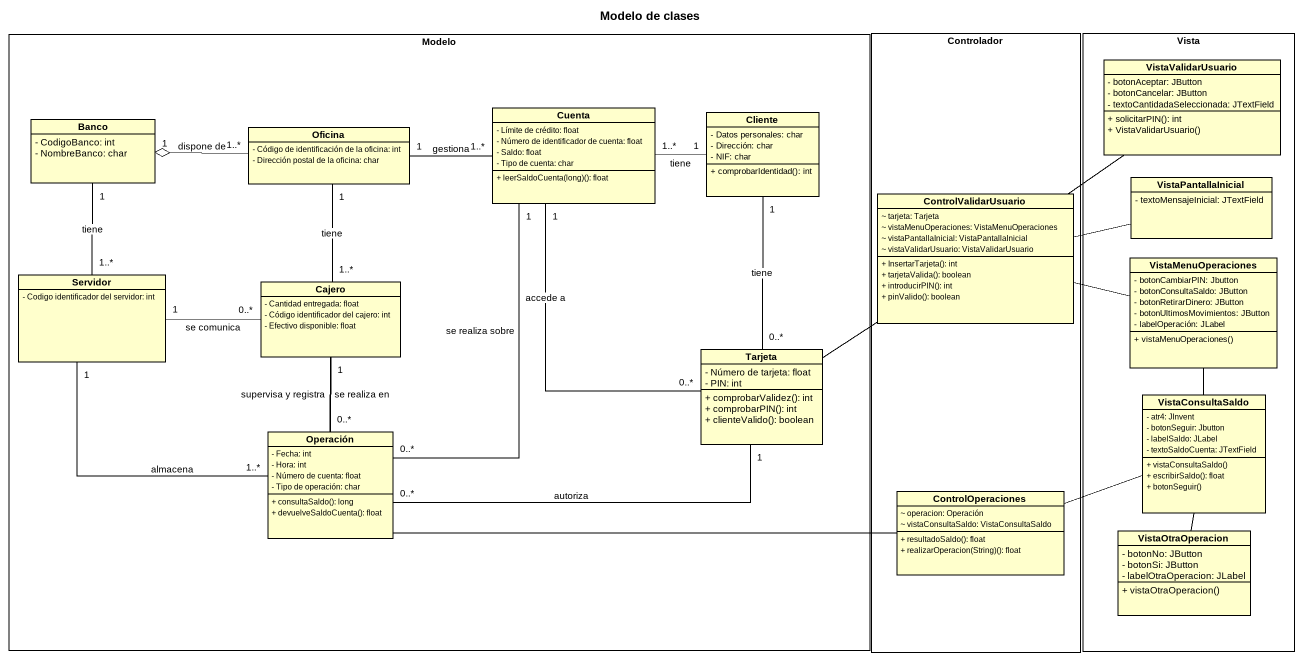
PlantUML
@startuml
title Modelo de clases
hide circle
hide empty members
skinparam classAttributeIconSize 0
rectangle Modelo {
  class Cuenta {
    - Límite de crédito: float
    - Número de identificador de cuenta: float
    - Saldo: float
    - Tipo de cuenta: char
    + leerSaldoCuenta(long)(): float
  }
  class Banco {
    - CodigoBanco: int
    - NombreBanco: char
  }
  class Oficina {
    - Código de identificación de la oficina: int
    - Dirección postal de la oficina: char
  }
  class Cliente {
    - Datos personales: char
    - Dirección: char
    - NIF: char
    + comprobarIdentidad(): int
  }
  class Servidor {
    - Codigo identificador del servidor: int
  }
  class Cajero {
    - Cantidad entregada: float
    - Código identificador del cajero: int
    - Efectivo disponible: float
  }
  class Tarjeta {
    - Número de tarjeta: float
    - PIN: int
    + comprobarValidez(): int
    + comprobarPIN(): int
    + clienteValido(): boolean
  }
  class Operación {
    - Fecha: int
    - Hora: int
    - Número de cuenta: float
    - Tipo de operación: char
    + consultaSaldo(): long
    + devuelveSaldoCuenta(): float
  }
}
rectangle Controlador {
  class ControlValidarUsuario {
    ~ tarjeta: Tarjeta
    ~ vistaMenuOperaciones: VistaMenuOperaciones
    ~ vistaPantallaInicial: VistaPantallaInicial
    ~ vistaValidarUsuario: VistaValidarUsuario
    + InsertarTarjeta(): int
    + tarjetaValida(): boolean
    + introducirPIN(): int
    + pinValido(): boolean
  }
  class ControlOperaciones {
    ~ operacion: Operación
    ~ vistaConsultaSaldo: VistaConsultaSaldo
    + resultadoSaldo(): float
    + realizarOperacion(String)(): float
  }
}
rectangle Vista {
  class VistaValidarUsuario {
    - botonAceptar: JButton
    - botonCancelar: JButton
    - textoCantidadaSeleccionada: JTextField
    + solicitarPIN(): int
    + VistaValidarUsuario()
  }
  class VistaPantallaInicial {
    - textoMensajeInicial: JTextField
  }
  class VistaMenuOperaciones {
    - botonCambiarPIN: Jbutton
    - botonConsultaSaldo: JButton
    - botonRetirarDinero: JButton
    - botonUltimosMovimientos: JButton
    - labelOperación: JLabel
    + vistaMenuOperaciones()
  }
  class VistaConsultaSaldo {
    - atr4: JInvent
    - botonSeguir: Jbutton
    - labelSaldo: JLabel
    - textoSaldoCuenta: JTextField
    + vistaConsultaSaldo()
    + escribirSaldo(): float
    + botonSeguir()
  }
  class VistaOtraOperacion {
    - botonNo: JButton
    - botonSi: JButton
    - labelOtraOperacion: JLabel
    + vistaOtraOperacion()
  }
}
Oficina "1" -right- "1..*" Cuenta : gestiona
Oficina "1..*" -left-o "1" Banco : dispone de
Oficina "1" -- "1..*" Cajero : tiene
Cliente "1" -left- "1..*" Cuenta : tiene
Cliente "1" -- "0..*" Tarjeta : tiene
ControlValidarUsuario -up- VistaValidarUsuario
ControlValidarUsuario -right- VistaPantallaInicial
ControlValidarUsuario -right- VistaMenuOperaciones
ControlValidarUsuario -- Tarjeta
Servidor "1..*" -up- "1" Banco : tiene
Servidor "1" -right- "0..*" Cajero : se comunica
Cajero -- Operación : supervisa y registra
Tarjeta "0..*" -up- "1" Cuenta : accede a
Tarjeta "1" -left- "0..*" Operación : autoriza
VistaConsultaSaldo -up- VistaMenuOperaciones
VistaConsultaSaldo -left- ControlOperaciones
Operación "0..*" -up- "1" Cuenta : se realiza sobre
Operación "1..*" -up- "1" Servidor : almacena
Operación "0..*" -up- "1" Cajero : se realiza en
ControlOperaciones -left- Operación
VistaOtraOperacion -up- VistaConsultaSaldo
@enduml
